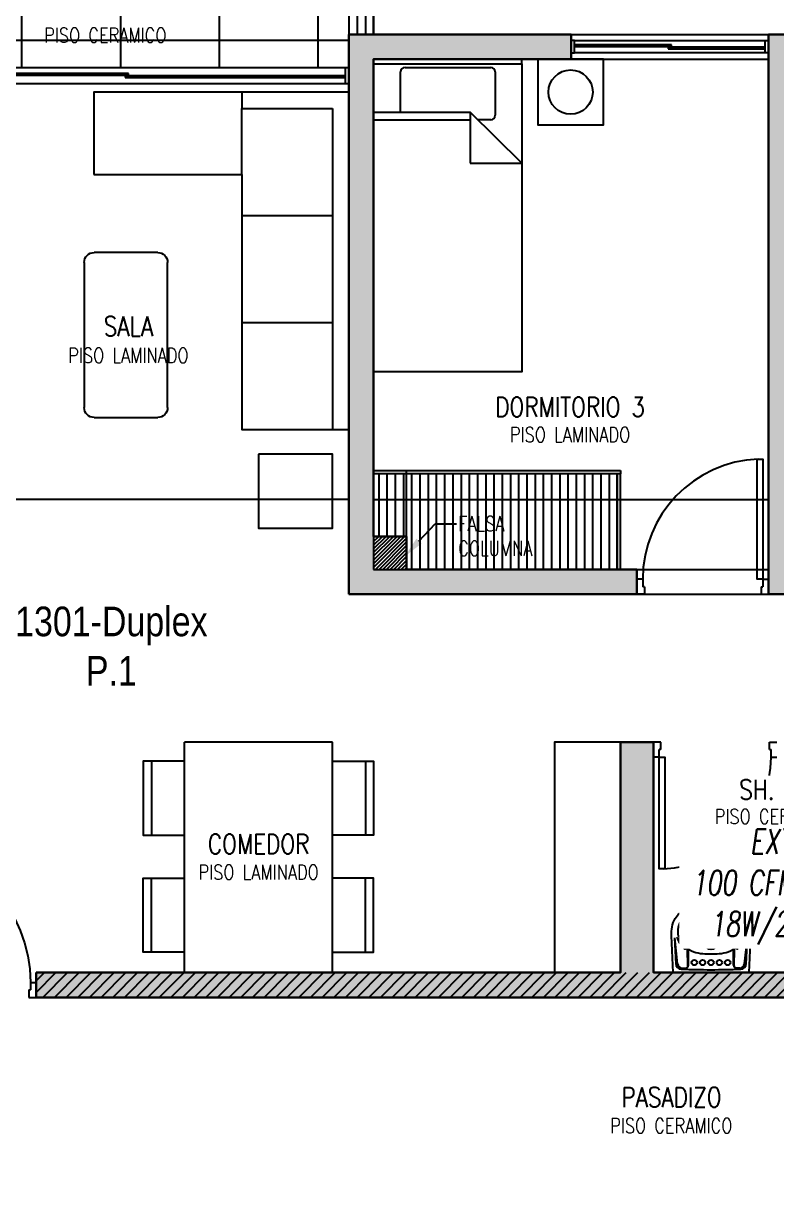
# Model space of a CAD drawing. Header units: millimetres. Extents: x 98 to 155, y -181 to 127.
# Drawn here: x 114.61 to 119.19, y -74.56 to -67.52 of the extents above; entities that cross this region are included whole.
import ezdxf
from ezdxf import colors
from ezdxf.entities.mleader import LeaderData, LeaderLine
from ezdxf.enums import TextEntityAlignment as Align
from ezdxf.math import Vec2, Vec3

# ---------------------------------------------------------------- set-up
doc = ezdxf.new("R2010")
doc.units = ezdxf.units.MM
doc.header["$LTSCALE"] = 15
doc.linetypes.add('HIDDEN2', pattern=[0.1875, 0.125, -0.0625])
doc.linetypes.add('X-REF_DP_Arquitectura$0$HIDDEN', pattern=[0.375, 0.25, -0.125])
doc.layers.get('0').update_dxf_attribs({"color": 250})
for name, color, linetype in [('A-BARANDAS', 250, 'Continuous'), ('A-HATCH', 250, 'Continuous'), ('A-MOBILIARIO', 250, 'Continuous'), ('A-MURO BAJO', 250, 'Continuous'), ('A-NUMERACIONDEP', 251, 'Continuous'), ('A-PROYECCIONES INT.', 250, 'HIDDEN2'), ('A-SANITARIOS', 250, 'Continuous'), ('A-TEXTO-ACABADO PISO', 250, 'Continuous'), ('A_50_TextoAmbiente', 252, 'Continuous'), ('A_50_TextoIndicaciones', 250, 'Continuous'), ('A_50_Vigas', 250, 'X-REF_DP_Arquitectura$0$HIDDEN'), ('A_60_HatchEstructuras', 250, 'Continuous'), ('DLP_MOBILIARIO FIJO', 250, 'Continuous'), ('L3 Equipos y Ductos', 160, 'Continuous'), ('L6 Linea fina', 141, 'Continuous'), ('MURO CF 60', 250, 'Continuous')]:
    doc.layers.add(name, color=color, linetype=linetype)
doc.layers.add('A-MUROS', color=252, linetype='Continuous', lineweight=30)
doc.layers.add('A_20_Estructuras', color=250, linetype='Continuous', lineweight=18)
doc.styles.add('JNV ING', font='romans.shx', dxfattribs={"width": 0.7, "oblique": 8, "height": 0.15})
doc.styles.add('R80', font='ARIALN.TTF', dxfattribs={"height": 2.03})
doc.styles.add('ROMANS', font='romans.shx', dxfattribs={"width": 0.8})

# ---------------------------------------------------------------- blocks, each defined once
blk = doc.blocks.new('EF-P13')
at = {"layer": 'A_60_HatchEstructuras'}
h = blk.add_hatch(color=256, dxfattribs=at)
h.dxf.hatch_style = 1
h.paths.add_polyline_path([(13.75, -0.625), (14.95, -0.625), (14.95, -0.475), (13.6, -0.475), (13.6, -3.875), (15.35, -3.875), (15.35, -3.725), (13.75, -3.725)])
h.paths.add_polyline_path([(16.3, -0.475), (16.15, -0.475), (16.15, -3.875), (16.3, -3.875)])
h.paths.add_polyline_path([(18.85, -0.475), (17.5, -0.475), (17.5, -0.625), (18.7, -0.625), (18.7, -3.725), (17.1, -3.725), (17.1, -3.875), (18.85, -3.875)])
h = blk.add_hatch(color=256, dxfattribs=at)
h.dxf.hatch_style = 1
h.paths.add_polyline_path([(21.525, -4.775), (19.25, -4.775), (19.25, -4.925), (20.9, -4.925), (20.9, -6.175), (18.5, -6.175), (18.5, -4.775), (18.35, -4.775), (18.35, -6.175), (15.45, -6.175), (15.45, -4.775), (15.25, -4.775), (15.25, -6.175), (11.7, -6.175), (11.7, -6.325), (21.1, -6.325), (21.1, -4.925), (21.525, -4.925)])
h.paths.add_polyline_path([(21.7, -7.525), (11.7, -7.525), (11.7, -7.675), (15.25, -7.675), (15.25, -9.075), (15.45, -9.075), (15.45, -7.675), (18.8, -7.675), (18.8, -9.075), (18.95, -9.075), (18.95, -7.675), (21.5, -7.675), (21.5, -8.925), (19.7, -8.925), (19.7, -9.075), (21.7, -9.075)])
at = {"layer": 'A_20_Estructuras'}
for points in [[(13.75, -0.625), (14.95, -0.625), (14.95, -0.475), (13.6, -0.475), (13.6, -3.875), (15.35, -3.875), (15.35, -3.725), (13.75, -3.725)], [(16.3, -0.475), (16.15, -0.475), (16.15, -3.875), (16.3, -3.875)], [(21.525, -4.775), (19.25, -4.775), (19.25, -4.925), (20.9, -4.925), (20.9, -6.175), (18.5, -6.175), (18.5, -4.775), (18.35, -4.775), (18.35, -6.175), (15.45, -6.175), (15.45, -4.775), (15.25, -4.775), (15.25, -6.175), (11.7, -6.175), (11.7, -6.325), (21.1, -6.325), (21.1, -4.925), (21.525, -4.925)]]:
    blk.add_lwpolyline(points, close=True, dxfattribs=at)
at = {"layer": 'A_50_Vigas'}
for p, q in [((14.95, -0.475), (16.15, -0.475)), ((13.75, -3.2999), (16.15, -3.2999))]:
    blk.add_line(p, q, dxfattribs=at)
for points in [[(13.75, -0.475), (13.75, 0), (10.8, 0)], [(13.6, -3.2999), (10.8, -3.2999)], [(15.35, -3.725), (16.15, -3.725)], [(15.35, -3.875), (16.15, -3.875)]]:
    blk.add_lwpolyline(points, dxfattribs=at)
blk = doc.blocks.new('_Dot')
at = {"color": 0, "linetype": 'ByBlock', "lineweight": -2}
blk.add_line((-0.5, 0), (-1, 0), dxfattribs=at)
at = {"color": 0, "linetype": 'ByBlock', "const_width": 0.5}
blk.add_lwpolyline([(-0.25, 0, 1), (0.25, 0, 1)], format="xyb", close=True, dxfattribs=at)
blk = doc.blocks.new('BOWL-ITALGRIF_VARADERO_01')
for p, q in [((-0.2032, -0.1971), (-0.2208, -0.038)), ((0.2032, -0.1971), (0.2208, -0.038)), ((-0.1404, -0.2077), (-0.1424, -0.1083)), ((-0.1375, -0.205), (-0.1375, -0.1117)), ((0.1375, -0.205), (0.1375, -0.1117)), ((0.1404, -0.2077), (0.1424, -0.1083)), ((-0.1753, -0.222), (-0.1544, -0.222)), ((0.1753, -0.222), (0.1544, -0.222))]:
    blk.add_line(p, q)
for points in [[(-0.0917, 0.1589, -0.02989), (-0.0456, 0.1646, -0.007822), (0.0456, 0.1646, -0.02989), (0.0918, 0.1589, -0.091737), (0.1601, 0.1343, -0.112496), (0.2175, 0.0792, -0.147885), (0.2402, -0.0257), (0.23, -0.25), (-0.23, -0.25), (-0.2402, -0.0257, -0.147885), (-0.2175, 0.0792, -0.112496), (-0.1601, 0.1343, -0.091737)], [(-0.0496, -0.1363, -0.062677), (-0.1048, -0.1249, -0.110639), (-0.1576, -0.091, -0.120976), (-0.195, -0.0344, -0.061198), (-0.2, 0, -0.21707), (-0.1593, 0.092, -0.174983), (-0.0545, 0.1298, -0.010618), (0, 0.131, -0.010618), (0.0545, 0.1298, -0.174983), (0.1593, 0.092, -0.21707), (0.2, 0, -0.061198), (0.195, -0.0344, -0.120976), (0.1576, -0.091, -0.110639), (0.1048, -0.1249, -0.062677), (0.0496, -0.1363, -0.017583), (0, -0.138, -0.017583)]]:
    blk.add_lwpolyline(points, format="xyb", close=True)
for points in [[(-0.2216, -0.0381), (-0.2145, -0.1954, 0.390823), (-0.1807, -0.2288, 0.017524), (0.1807, -0.2288, 0.390823), (0.2145, -0.1954), (0.2216, -0.0381)], [(-0.2072, -0.035, 0.005), (-0.2064, -0.038, 0.121292), (-0.166, -0.0996, 0.007977), (-0.1624, -0.1031)], [(0.2072, -0.035, -0.005), (0.2064, -0.038, -0.121292), (0.166, -0.0996, -0.007977), (0.1624, -0.1031)]]:
    blk.add_lwpolyline(points, format="xyb")
for centre, radius in [((0, -0.075), 0.035), ((0, -0.075), 0.0215), ((-0.1015, -0.1885), 0.0165), ((-0.051, -0.1885), 0.0165), ((0, -0.1885), 0.0165), ((0.051, -0.1885), 0.0165), ((0.1015, -0.1885), 0.0165)]:
    blk.add_circle(centre, radius)
for centre, radius, start, end in [((-0.1583, -0.0987), 0.006, 226.64309, 46.64309), ((-0.1404, -0.1083), 0.002, 54.36186, 181.13739), ((-0.1355, -0.1117), 0.002, 56.71088, 180), ((0.1048, -0.1249), 9.094947017729287e-16, 0, 217.6714), ((0.1355, -0.1117), 0.002, 0, 123.28912), ((0.1404, -0.1083), 0.002, 358.86261, 125.63814), ((0.1583, -0.0987), 0.006, 133.35691, 313.35691), ((-0.1753, -0.194), 0.028, 186.31112, 270), ((-0.1545, -0.205), 0.017, 270, 0), ((-0.1544, -0.208), 0.014, 270, 1.13739), ((0.1545, -0.205), 0.017, 180, 270), ((0.1544, -0.208), 0.014, 178.86261, 270), ((0.1753, -0.194), 0.028, 270, 353.68888)]:
    blk.add_arc(centre, radius, start, end)
blk = doc.blocks.new('A$C72FD42DB')
for p, q in [((0.3255, 1.4, 0), (1.2255, 1.4, 0)), ((0.3255, 0), (0.3255, 1.4, 0)), ((1.2255, 0), (1.2255, 1.4, 0)), ((0.3255, 0), (1.2255, 0))]:
    blk.add_line(p, q)
for points in [[(0.3255, 1.285), (0.0755, 1.285), (0.0755, 0.835), (0.3255, 0.835)], [(0.1255, 1.285), (0.1255, 0.835)], [(1.2255, 1.285), (1.4755, 1.285), (1.4755, 0.835), (1.2255, 0.835)], [(1.4255, 1.285), (1.4255, 0.835)], [(0.3255, 0.125), (0.0755, 0.125), (0.0755, 0.575), (0.3255, 0.575)], [(0.1255, 0.125), (0.1255, 0.575)], [(1.2255, 0.125), (1.4755, 0.125), (1.4755, 0.575), (1.2255, 0.575)], [(1.4255, 0.125), (1.4255, 0.575)]]:
    blk.add_lwpolyline(points)
blk = doc.blocks.new('1 PLAZA')
for p, q in [((-0.2592, -0.0513), (0.2619, -0.0513)), ((-0.2859, -0.3221), (-0.2859, -0.0781)), ((0.2887, -0.0781), (0.2887, -0.3415)), ((-0.45, -0.3221), (0.1356, -0.3221)), ((0.45, -0.6318), (0.1356, -0.3221)), ((0.1356, -0.3221), (0.1356, -0.6318)), ((0.1356, -0.371), (-0.45, -0.371)), ((0.2619, -0.3683), (0.1825, -0.3683)), ((0.1356, -0.6318), (0.45, -0.6318))]:
    blk.add_line(p, q)
at = {"extrusion": (4.49068e-08, -3.60286e-08, 1), "elevation": 0}
blk.add_lwpolyline([(-0.45, -0.0287), (0.45, -0.0287), (0.45, 0), (-0.45, 0)], close=True, dxfattribs=at)
blk.add_lwpolyline([(-0.45, -1.9), (-0.45, -0.0287), (0.45, -0.0287), (0.45, -1.9)], close=True)
for centre, start, end in [((-0.2592, -0.0781), 90, 180), ((0.2619, -0.0781), 0, 90), ((0.2619, -0.3415), 270, 0)]:
    blk.add_arc(centre, 0.0267, start, end)
blk = doc.blocks.new('VELADOR')
blk.add_lwpolyline([(0, 0.4), (0, 0), (0.4, 0), (0.4, 0.4)], close=True)
blk.add_circle((0.2, 0.2), 0.1344)
blk = doc.blocks.new('*U144')
for p, q in [((0.01, 0.755), (0.01, 0.8)), ((0.1, 0.765), (0.1, 0.8)), ((0.055, 0.755), (0.01, 0.755)), ((0.1, 0.765), (0.055, 0.765)), ((0.055, 0.755), (0.055, 0.765)), ((0.055, 0.045), (0.01, 0.045)), ((0.01, 0.045), (0.01, 0)), ((0.055, 0.045), (0.055, 0.035)), ((0.1, 0.035), (0.055, 0.035)), ((0.1, 0.035), (0.1, 0))]:
    blk.add_line(p, q)
blk.add_lwpolyline([(0.83, 0.07), (0.83, 0.035), (0.1, 0.035), (0.1, 0.07)], close=True)
at = {"linetype": 'HIDDEN2'}
blk.add_arc((0.0996, 0.034), 0.731, 2.23015, 89.96723, dxfattribs=at)
blk = doc.blocks.new('VP.120')
at = {"layer": 'A-MURO BAJO'}
for p, q in [((0, 0), (1.2, 0)), ((0, -0.15), (1.2, -0.15))]:
    blk.add_line(p, q, dxfattribs=at)
at = {"layer": 'DLP_MOBILIARIO FIJO', "color": 251}
for p, q in [((0.02, -0.0375), (1.18, -0.0375)), ((1.18, -0.1125), (0.02, -0.1125))]:
    blk.add_line(p, q, dxfattribs=at)
at = {"layer": 'DLP_MOBILIARIO FIJO', "color": 6}
for points in [[(0, -0.1125), (0.02, -0.1125), (0.02, -0.0375), (0, -0.0375)], [(1.2, -0.1125), (1.18, -0.1125), (1.18, -0.0375), (1.2, -0.0375)]]:
    blk.add_lwpolyline(points, close=True, dxfattribs=at)
at = {"layer": 'DLP_MOBILIARIO FIJO', "elevation": 0}
for points in [[(0.61, -0.0625), (0.02, -0.0625), (0.02, -0.0725), (0.61, -0.0725)], [(0.59, -0.0875), (1.18, -0.0875), (1.18, -0.0775), (0.59, -0.0775)]]:
    blk.add_lwpolyline(points, close=True, dxfattribs=at)
blk = doc.blocks.new('*U146')
for p, q in [((0.01, 0.705), (0.01, 0.75)), ((0.055, 0.705), (0.01, 0.705)), ((0.1, 0.715), (0.055, 0.715)), ((0.055, 0.705), (0.055, 0.715)), ((0.1, 0.715), (0.1, 0.75)), ((0.055, 0.045), (0.01, 0.045)), ((0.01, 0.045), (0.01, 0)), ((0.055, 0.045), (0.055, 0.035)), ((0.1, 0.035), (0.055, 0.035)), ((0.1, 0.035), (0.1, 0))]:
    blk.add_line(p, q)
blk.add_lwpolyline([(0.78, 0.07), (0.78, 0.035), (0.1, 0.035), (0.1, 0.07)], close=True)
at = {"linetype": 'HIDDEN2'}
blk.add_arc((0.0996, 0.0341), 0.6809, 2.23015, 89.96723, dxfattribs=at)
blk = doc.blocks.new('*U145')
for p, q in [((0.01, 0.855), (0.01, 0.9)), ((0.055, 0.855), (0.01, 0.855)), ((0.1, 0.865), (0.055, 0.865)), ((0.055, 0.855), (0.055, 0.865)), ((0.1, 0.865), (0.1, 0.9)), ((0.055, 0.045), (0.01, 0.045)), ((0.01, 0.045), (0.01, 0)), ((0.055, 0.045), (0.055, 0.035)), ((0.1, 0.035), (0.055, 0.035)), ((0.1, 0.035), (0.1, 0))]:
    blk.add_line(p, q)
blk.add_lwpolyline([(0.93, 0.07), (0.93, 0.035), (0.1, 0.035), (0.1, 0.07)], close=True)
at = {"linetype": 'HIDDEN2'}
blk.add_arc((0.0995, 0.0339), 0.8311, 2.23015, 89.96723, dxfattribs=at)
blk = doc.blocks.new('SOFA SEC')
for p, q in [((0, 0.65), (0.1, 0.65)), ((0.1, 0.65), (0.1, 0.1)), ((0.5, 0.65), (0.1, 0.65)), ((0.75, 0.65), (0.75, 0.1)), ((1.4, 0.65), (1.4, 0.1)), ((0.1, 0.1), (2.05, 0.1))]:
    blk.add_line(p, q)
blk.add_lwpolyline([(0.5, 1.55), (0.5, 0.65), (2.05, 0.65), (2.05, 0), (0, 0), (0, 1.55)], close=True)
blk = doc.blocks.new('MESA CENTRO')
for p, q in [((-0.1937, 0), (0.1937, 0)), ((-0.2537, -0.9421), (-0.2537, -0.06)), ((0.2537, -0.06), (0.2537, -0.9421)), ((0.1937, -1.0021), (-0.1937, -1.0021))]:
    blk.add_line(p, q)
for centre, start, end in [((-0.1937, -0.06), 90, 180), ((0.1937, -0.06), 0, 90), ((-0.1937, -0.9421), 180, 270), ((0.1937, -0.9421), 270, 0)]:
    blk.add_arc(centre, 0.06, start, end)
blk = doc.blocks.new('DPTO 75_D1')
at = {"layer": 'A-HATCH'}
h = blk.add_hatch(dxfattribs=at)
h.set_pattern_fill('_USER', color=256, scale=0.6, double=1, pattern_type=0)
h.set_pattern_definition([(0, (-7e-06, 6.175), (0, 0.6), []), (90, (-7e-06, 6.175), (-0.6, 4e-17), [])])
h.paths.add_polyline_path([(2.8, 6.175), (2.8, 5.65), (0, 5.65), (0, 6.175)])
h = blk.add_hatch(dxfattribs=at)
h.set_pattern_fill('ANSI31', color=256, scale=0.005)
h.set_pattern_definition([(45, (8.629694, -51.797116), (-0.01122532, 0.01122532), [])])
h.paths.add_polyline_path([(2.95, 2.8), (3.15, 2.8), (3.15, 2.6), (2.95, 2.6)])
at = {"layer": 'DLP_MOBILIARIO FIJO'}
h = blk.add_hatch(dxfattribs=at)
h.set_pattern_fill('_USER', color=256, scale=0.05, angle=270, pattern_type=0)
h.set_pattern_definition([(270, (-36.53, -17.095035), (0.05, -9e-18), [])])
h.paths.add_polyline_path([(4.43, 3.18), (4.43, 2.6), (3.15, 2.6), (3.15, 2.8), (2.95, 2.8), (2.95, 3.18)])
at = {"layer": 'A-BARANDAS', "elevation": 0}
for points in [[(0, 6.275), (2.9, 6.275), (2.9, 5.85)], [(0, 6.225), (2.85, 6.225), (2.85, 5.85)]]:
    blk.add_lwpolyline(points, dxfattribs=at)
at = {"layer": 'A-MOBILIARIO', "elevation": 0}
blk.add_lwpolyline([(2.25, 3.3), (2.25, 2.85), (2.7, 2.85), (2.7, 3.3)], close=True, dxfattribs=at)
at = {"layer": 'A-MURO BAJO'}
for p, q in [((2.95, 6.325), (2.95, 5.85)), ((0.02, 5.65, 0), (2.78, 5.65, 0)), ((2.78, 5.55, 0), (0.02, 5.55, 0))]:
    blk.add_line(p, q, dxfattribs=at)
at = {"layer": 'A-MURO BAJO', "elevation": 0}
blk.add_lwpolyline([(0, 6.175), (2.8, 6.175), (2.8, 5.85)], dxfattribs=at)
blk.add_lwpolyline([(4.45, 1.55), (4.05, 1.55), (4.05, 0.15), (4.45, 0.15)], close=True, dxfattribs=at)
at = {"layer": 'A-MUROS'}
for p, q in [((2.8, 5.85), (2.8, 2.45)), ((2.8, 5.85), (4.15, 5.85)), ((4.15, 5.85), (4.15, 5.7)), ((5.35, 5.85), (5.35, 2.45)), ((5.35, 5.85), (5.5, 5.85)), ((2.95, 5.7), (2.95, 2.8)), ((2.95, 5.7), (4.15, 5.7)), ((3.15, 2.8), (2.95, 2.8)), ((3.15, 2.6), (3.15, 2.8)), ((3.15, 2.6), (4.55, 2.6)), ((4.55, 2.6), (4.55, 2.45)), ((2.8, 2.45), (4.55, 2.45)), ((5.35, 2.45), (5.5, 2.45)), ((4.65, 1.55), (4.45, 1.55)), ((4.45, 1.55), (4.45, 0.15)), ((4.65, 1.55), (4.65, 0.15)), ((4.45, 0.15), (0.9, 0.15)), ((0.9, 0.15), (0.9, 0)), ((7.05, 0.15), (4.65, 0.15)), ((10.3, 0), (0.9, 0))]:
    blk.add_line(p, q, dxfattribs=at)
at = {"layer": 'A-PROYECCIONES INT.'}
blk.add_line((7.05, 0.55), (4.65, 0.55), dxfattribs=at)
at = {"layer": 'DLP_MOBILIARIO FIJO', "elevation": 0}
for points in [[(2.8, 5.55), (2.78, 5.55), (2.78, 5.65), (2.8, 5.65)], [(1.46, 5.6125), (0.02, 5.6125), (0.02, 5.6025), (1.46, 5.6025)], [(1.44, 5.5875), (2.78, 5.5875), (2.78, 5.5975), (1.44, 5.5975)], [(4.45, 3.2), (4.45, 3.18), (2.95, 3.18), (2.95, 3.2)], [(4.43, 2.6), (4.45, 2.6), (4.45, 3.18), (4.43, 3.18)]]:
    blk.add_lwpolyline(points, close=True, dxfattribs=at)
at = {"layer": 'DLP_MOBILIARIO FIJO'}
blk.add_lwpolyline([(2.95, 2.6), (4.43, 2.6), (4.43, 3.18), (2.95, 3.18)], close=True, dxfattribs=at)
blk.add_blockref('VP.120', (4.15, 5.85, 0))
at = {"layer": 'A-MOBILIARIO', "extrusion": (-4.49068e-08, 3.60286e-08, 1)}
for name, p in [('1 PLAZA', (3.4, 5.7, 0)), ('VELADOR', (3.9471, 5.3, 0))]:
    blk.add_blockref(name, p, dxfattribs=at)
at = {"layer": 'A-MOBILIARIO'}
for name, p, xscale, rotation in [('SOFA SEC', (2.8, 5.5, 0), -1, 90.00043285210194), ('MESA CENTRO', (1.4447, 3.5229, 0), -0.9999999999999912, 180.0000225791111), ('*U145', (0, -0.01), -1.000000000000005, 270)]:
    blk.add_blockref(name, p, dxfattribs=dict(at, xscale=xscale, rotation=rotation))
for name, p, rotation in [('*U144', (5.35, 2.44, 0), 90), ('*U146', (4.65, 1.56, 0), 270)]:
    blk.add_blockref(name, p, dxfattribs=dict(at, rotation=rotation))
at = {"layer": 'A-MOBILIARIO', "xscale": -1}
blk.add_blockref('A$C72FD42DB', (3.0255, 0.15, 0), dxfattribs=at)
at = {"layer": 'A-SANITARIOS'}
blk.add_blockref('BOWL-ITALGRIF_VARADERO_01', (5, 0.4, 0), dxfattribs=at)
blk = doc.blocks.new('A$C420c8afe')
at = {"layer": 'L6 Linea fina'}
ml = blk.add_multileader_mtext('Standard', dxfattribs=at)
ml.set_content('{\\LEA-01}\\PEXTRACTOR AXIAL\\P100 CFM Y 0.05" C.A.\\P18W/220V/1F/60Hz', color=12, style='JNV ING')
ml.set_leader_properties(color=256, linetype='ByLayer', lineweight=-1)
ml.build(insert=Vec2(0, 0))
ml.multileader.update_dxf_attribs({"dogleg_length": 0.05, "arrow_head_size": 0.15})
ctx = ml.context
ctx.base_point, ctx.char_height, ctx.arrow_head_size, ctx.landing_gap_size, ctx.plane_origin = Vec3(12.5142, 0.7969, 0), 0.15, 0.15, 0.07, Vec3(14.9213, 0.1944, 0)
ctx.text_align_type = 2
notes = []
notes.append((ctx, [(0, (1, 1, 0), (14.4781, 0.7969, 0), (-1, 0), 0.05, [(0, [(14.9246, 0.5856, 0)], 0, [])])]))
ctx.mtext.insert, ctx.mtext.alignment, ctx.mtext.flow_direction = Vec3(14.3581, 0.8969, 0), 3, 5
ctx.mtext.has_bg_fill, ctx.mtext.bg_color, ctx.mtext.bg_scale_factor, ctx.mtext.bg_transparency, ctx.mtext.use_window_bg_color = 1, -1027028792, 1.5, 0, 1
for ctx, leaders in notes:
    for number, flags, end, landing, length, lines in leaders:
        leader = LeaderData()
        leader.index, (leader.has_last_leader_line, leader.has_dogleg_vector, leader.attachment_direction) = number, flags
        leader.last_leader_point, leader.dogleg_vector, leader.dogleg_length = Vec3(end), Vec3(landing), length
        for number, points, colour, breaks in lines:
            line = LeaderLine()
            line.index, line.vertices, line.color, line.breaks = number, Vec3.list(points), colors.encode_raw_color(colour), breaks
            leader.lines.append(line)
        ctx.leaders.append(leader)

msp = doc.modelspace()

# ---------------------------------------------------------------- block references
msp.add_blockref('EF-P13', (102.9871, -67.115))

# ---------------------------------------------------------------- texts
at = {"layer": 'A-TEXTO-ACABADO PISO', "char_height": 0.09, "attachment_point": 2, "style": 'ROMANS'}
for s, width, insert in [('PISO CERAMICO', 1.20225, (115.1068, -67.5497)), ('PISO LAMINADO', 1.034523, (115.247, -69.4946, 0)), ('PISO LAMINADO', 1.20225, (117.9309, -69.9761)), ('PISO CERAMICO', 1.20225, (119.1811, -72.2955)), ('PISO LAMINADO', 1.20225, (116.0383, -72.6347))]:
    msp.add_mtext_dynamic_manual_height_columns(s, width=width, gutter_width=12.5, heights=[0], dxfattribs=dict(at, insert=insert))
at = {"layer": 'A-TEXTO-ACABADO PISO', "insert": (118.5457, -74.1744, 0), "char_height": 0.09, "attachment_point": 2, "rotation": 0.00002, "style": 'ROMANS'}
msp.add_mtext_dynamic_manual_height_columns('PISO CERAMICO', width=1.20225, gutter_width=12.5, heights=[0], dxfattribs=at)
at = {"layer": 'A_50_TextoAmbiente', "style": 'ROMANS', "width": 0.8}
for s, p in [('SALA', (115.247, -69.4233, 0)), ('DORMITORIO 3', (117.9306, -69.9129)), ('SH. 02', (119.1809, -72.2381)), ('COMEDOR', (116.0383, -72.5681)), ('PASADIZO', (118.5473, -74.1065))]:
    msp.add_text(s, height=0.12, dxfattribs=at).set_placement(p, align=Align.CENTER)

# ---------------------------------------------------------------- leaders
at = {"layer": 'A-NUMERACIONDEP'}
ml = msp.add_multileader_mtext('Standard', dxfattribs=at)
ml.set_content('1301-Duplex P.1', color=256, style='R80')
ml.set_leader_properties(color=256)
ml.set_arrow_properties(name='DOT')
ml.build(insert=Vec2(0, 0))
ml.multileader.update_dxf_attribs({"leader_type": 0, "has_text_frame": 1, "text_left_attachment_type": 2, "text_right_attachment_type": 2, "dogleg_length": 0.36, "arrow_head_size": 0.06, "scale": 0.06})
ctx = ml.context
ctx.base_point, ctx.scale, ctx.char_height, ctx.arrow_head_size, ctx.landing_gap_size, ctx.plane_origin = Vec3(114.3455, -71.1812), 0.06, 0.18, 0.06, 0.06, Vec3(116.1087, -71.1856)
ctx.left_attachment, ctx.right_attachment, ctx.text_align_type = 2, 2, 1
notes = []
notes.append((ctx, [(0, (1, 1, 0), (114.2539, -71.1812), (1, 0), 0.0917, [(0, [(113.9673, -70.8323)], 0, [])])]))
ctx.mtext.insert, ctx.mtext.rotation, ctx.mtext.width, ctx.mtext.alignment, ctx.mtext.flow_direction = Vec3(115.1434, -71.0659), 6.283185, 1.601379, 2, 5
for ctx, leaders in notes:
    for number, flags, end, landing, length, lines in leaders:
        leader = LeaderData()
        leader.index, (leader.has_last_leader_line, leader.has_dogleg_vector, leader.attachment_direction) = number, flags
        leader.last_leader_point, leader.dogleg_vector, leader.dogleg_length = Vec3(end), Vec3(landing), length
        for number, points, colour, breaks in lines:
            line = LeaderLine()
            line.index, line.vertices, line.color, line.breaks = number, Vec3.list(points), colors.encode_raw_color(colour), breaks
            leader.lines.append(line)
        ctx.leaders.append(leader)

# ---------------------------------------------------------------- next in the draw order: block references
msp.add_blockref('DPTO 75_D1', (113.7871, -73.4397))

# ---------------------------------------------------------------- next in the draw order: hatches: boundary and pattern name
at = {"layer": 'MURO CF 60'}
h = msp.add_hatch(dxfattribs=at)
h.set_pattern_fill('_USER', color=256, scale=0.05, angle=45, pattern_type=0)
h.set_pattern_definition([(45, (128.667074, -24.63999), (-0.03535534, 0.03535534), [])])
h.paths.add_polyline_path([(114.6871, -73.2897), (121.3871, -73.2897), (121.3871, -73.4397), (114.6871, -73.4397)])

# ---------------------------------------------------------------- next in the draw order: linework, layer by layer
at = {"layer": 'A-PROYECCIONES INT.'}
msp.add_lwpolyline([(116.9371, -70.6397), (116.9371, -70.2397)], dxfattribs=at)

# ---------------------------------------------------------------- next in the draw order: leaders
at = {"layer": 'A_50_TextoIndicaciones'}
ml = msp.add_multileader_mtext('Standard', dxfattribs=at)
ml.set_content('FALSA COLUMNA', color=256, style='ROMANS')
ml.set_leader_properties(color=7)
ml.build(insert=Vec2(0, 0))
ml.multileader.update_dxf_attribs({"dogleg_length": 1.3073, "arrow_head_size": 0.13, "scale": 0.1})
ctx = ml.context
ctx.base_point, ctx.scale, ctx.char_height, ctx.arrow_head_size, ctx.landing_gap_size, ctx.plane_origin = Vec3(117.2412, -70.5622), 0.1, 0.09, 0.13, 0.01, Vec3(117.0267, -69.5789)
notes = []
notes.append((ctx, [(0, (1, 1, 0), (117.1105, -70.5622), (1, 0), 0.1307, [(0, [(116.9244, -70.7632)], 0, [])])]))
ctx.mtext.insert, ctx.mtext.width, ctx.mtext.defined_height, ctx.mtext.flow_direction = Vec3(117.2512, -70.5172), 0.532149, 0.5349, 5
for ctx, leaders in notes:
    for number, flags, end, landing, length, lines in leaders:
        leader = LeaderData()
        leader.index, (leader.has_last_leader_line, leader.has_dogleg_vector, leader.attachment_direction) = number, flags
        leader.last_leader_point, leader.dogleg_vector, leader.dogleg_length = Vec3(end), Vec3(landing), length
        for number, points, colour, breaks in lines:
            line = LeaderLine()
            line.index, line.vertices, line.color, line.breaks = number, Vec3.list(points), colors.encode_raw_color(colour), breaks
            leader.lines.append(line)
        ctx.leaders.append(leader)

# ---------------------------------------------------------------- next in the draw order: block references
at = {"layer": 'L3 Equipos y Ductos'}
msp.add_blockref('A$C420c8afe', (105.8871, -73.065), dxfattribs=at)

doc.saveas('drawing.dxf')
